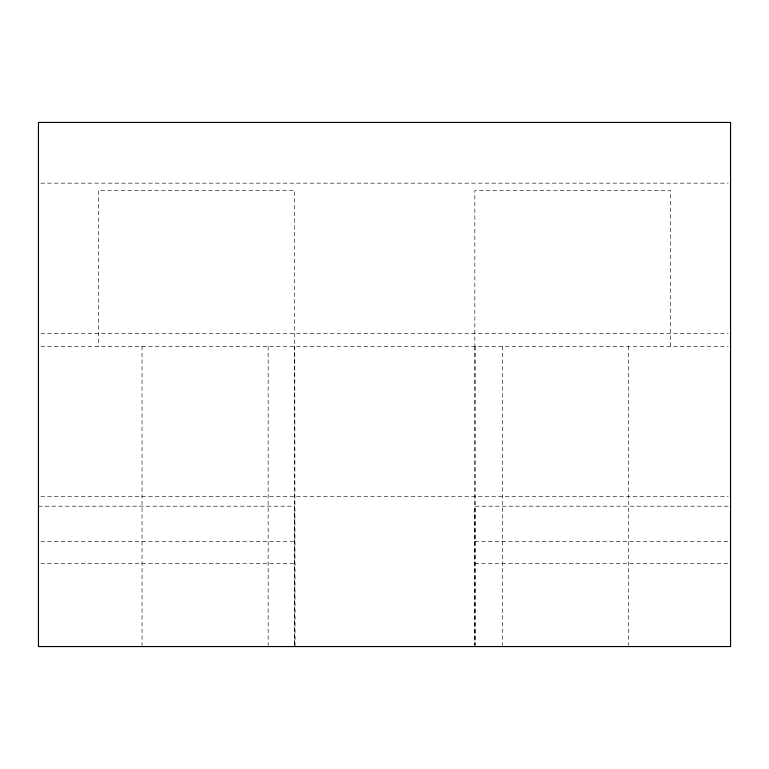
<?xml version="1.0" encoding="UTF-8"?>
<svg xmlns="http://www.w3.org/2000/svg" width="769" height="769" viewBox="0 0 769 769"><rect width="100%" height="100%" fill="white"/><g stroke="black" fill="none" stroke-linecap="round" stroke-linejoin="round"><path stroke-width="0.58" stroke-dasharray="3.85 2.88" d="M294.421 645.345L294.517 346.29M40.853 183.166L728.147 183.166M40.853 333.304L728.147 333.304M40.853 346.29L728.147 346.29M40.853 496.418L728.147 496.418M38.45 506.185L294.633 506.185L294.633 645.374M728.147 506.185L474.896 506.185L474.896 645.374M40.844 541.463L294.633 541.463M474.896 541.463L730.55 541.463M40.844 563.446L294.633 563.446M474.896 563.446L730.55 563.446M295.075 646.546L294.575 190.347L98.499 190.347L98.499 346.29M670.501 346.29L670.501 190.347L474.848 190.347L474.848 346.29M628.465 346.29L628.465 645.345M502.349 346.29L502.349 645.345M475.232 346.29L475.232 645.345M474.579 346.29L474.579 645.345M268.15 346.29L268.15 645.345M142.044 346.29L142.044 645.345"/><path stroke-width="1.15" d="M730.55 122.454L38.45 122.454L38.45 646.546L730.55 646.546L730.55 122.454"/></g></svg>
